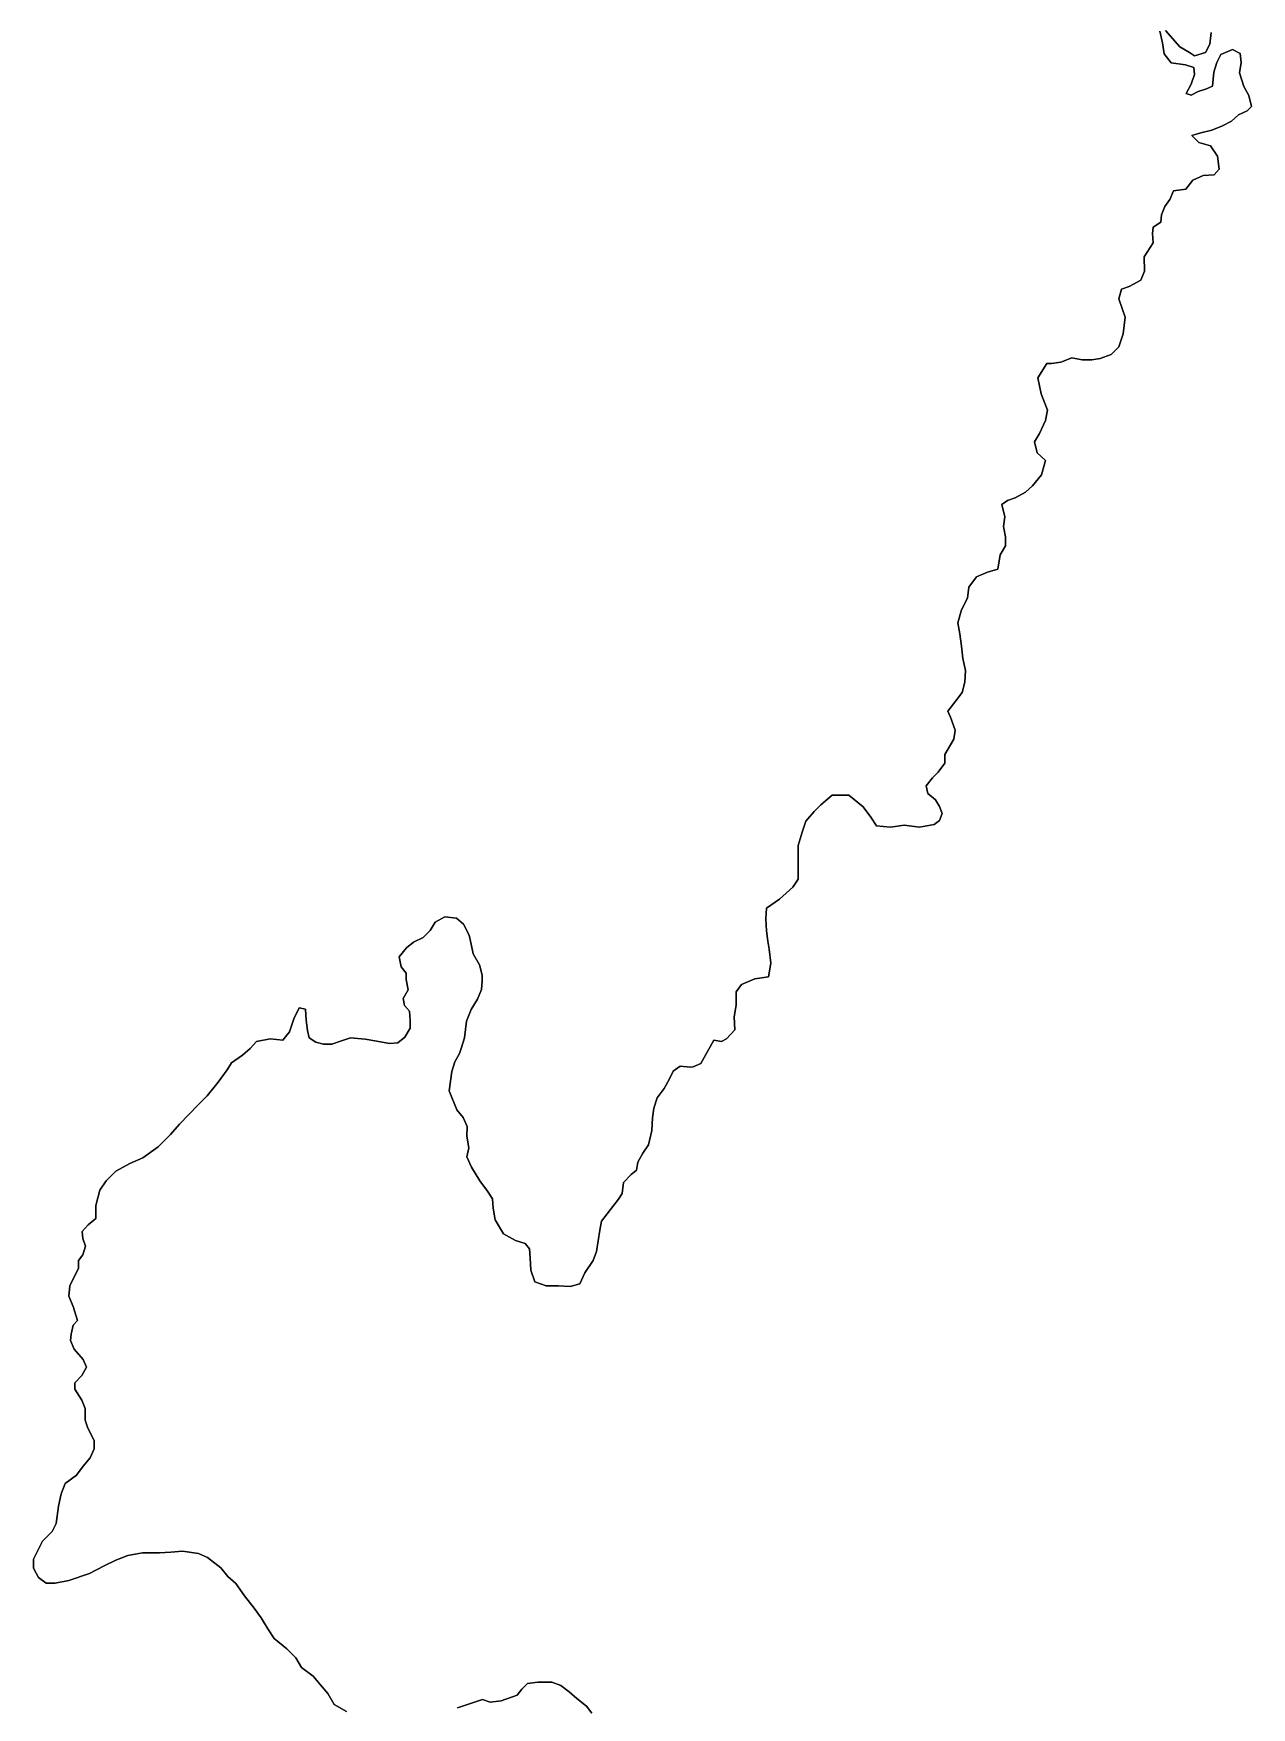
# Model space of a CAD drawing. Header units: inches. Extents: x 33.9 to 41.9, y -4.8 to 5.4.
# Drawn here: x 36.2877 to 36.5277, y 1.438 to 1.7679 of the extents above; entities that cross this region are included whole.
import ezdxf

# ---------------------------------------------------------------- set-up
doc = ezdxf.new("R2010")
doc.units = ezdxf.units.IN
doc.header["$MEASUREMENT"] = 0
doc.layers.add('Counties', color=7, linetype='Continuous')

msp = doc.modelspace()

# ---------------------------------------------------------------- linework, layer by layer
at = {"layer": 'Counties'}
for points in [[(36.34938, 1.43718), (36.34698, 1.43858), (36.34572, 1.44075), (36.34421, 1.44254), (36.34282, 1.4442), (36.34054, 1.44586), (36.33941, 1.44777), (36.33764, 1.44956), (36.33512, 1.4516), (36.33386, 1.45351), (36.3326, 1.45568), (36.33121, 1.45759), (36.32932, 1.46002), (36.32755, 1.46244), (36.32603, 1.46384), (36.32465, 1.4655), (36.32199, 1.46755), (36.32023, 1.46831), (36.31706, 1.46883), (36.31479, 1.46858), (36.31251, 1.46845), (36.30922, 1.46846), (36.30631, 1.46795), (36.30391, 1.46706), (36.30163, 1.46592), (36.29872, 1.46439), (36.29467, 1.463), (36.29201, 1.46249), (36.29024, 1.46249), (36.28872, 1.46364), (36.28771, 1.46543), (36.28772, 1.46721), (36.2895, 1.47078), (36.2914, 1.47269), (36.29216, 1.47422), (36.29267, 1.47766), (36.29318, 1.48008), (36.29394, 1.48211), (36.29622, 1.48377), (36.29749, 1.48555), (36.29889, 1.48721), (36.29965, 1.48899), (36.29965, 1.49064), (36.29839, 1.49307), (36.29789, 1.4946), (36.29789, 1.49689), (36.29726, 1.49855), (36.29588, 1.50072), (36.29588, 1.50199), (36.29727, 1.50339), (36.29816, 1.50505), (36.29753, 1.50658), (36.29576, 1.50862), (36.29501, 1.51028), (36.29514, 1.51155), (36.29552, 1.51334), (36.29641, 1.51423), (36.29553, 1.51703), (36.29465, 1.51907), (36.2949, 1.52111), (36.29655, 1.52455), (36.29656, 1.52608), (36.29744, 1.52722), (36.29795, 1.52888), (36.29745, 1.53041), (36.29733, 1.53181), (36.29847, 1.53309), (36.29999, 1.53436), (36.29999, 1.53691), (36.30076, 1.53996), (36.30202, 1.54175), (36.30393, 1.54366), (36.30671, 1.54518), (36.30924, 1.54632), (36.31228, 1.54849), (36.31469, 1.5509), (36.31646, 1.55294), (36.32014, 1.55676), (36.32192, 1.55854), (36.32407, 1.56121), (36.32585, 1.56363), (36.32673, 1.56503), (36.32889, 1.56656), (36.33041, 1.56783), (36.33167, 1.56923), (36.33433, 1.56974), (36.33686, 1.56948), (36.33813, 1.57113), (36.33902, 1.57368), (36.34003, 1.57585), (36.3413, 1.57559), (36.34142, 1.57342), (36.34167, 1.57138), (36.34205, 1.56998), (36.34331, 1.56909), (36.34483, 1.5687), (36.34647, 1.5687), (36.34837, 1.56934), (36.35014, 1.56997), (36.35305, 1.56971), (36.35533, 1.56932), (36.35785, 1.56881), (36.3595, 1.56894), (36.36089, 1.57008), (36.36191, 1.57187), (36.36191, 1.57339), (36.36179, 1.57518), (36.36078, 1.57633), (36.36053, 1.57773), (36.36154, 1.57938), (36.36117, 1.58142), (36.36117, 1.5827), (36.36016, 1.58397), (36.35978, 1.58589), (36.36118, 1.58767), (36.36257, 1.58881), (36.36447, 1.5897), (36.36586, 1.5911), (36.36688, 1.59276), (36.36878, 1.59378), (36.37106, 1.59352), (36.37244, 1.59237), (36.37358, 1.5902), (36.37395, 1.58841), (36.37433, 1.5865), (36.37559, 1.58434), (36.37609, 1.5823), (36.37609, 1.58115), (36.37596, 1.57949), (36.3752, 1.57758), (36.37393, 1.57554), (36.37304, 1.57325), (36.37265, 1.56994), (36.37202, 1.56803), (36.37164, 1.56688), (36.37075, 1.56523), (36.37011, 1.56332), (36.3696, 1.55949), (36.37111, 1.55579), (36.37237, 1.55426), (36.37313, 1.55248), (36.37312, 1.55057), (36.3735, 1.54827), (36.37311, 1.54649), (36.374, 1.54445), (36.37564, 1.54177), (36.37715, 1.53973), (36.37816, 1.5382), (36.37828, 1.53641), (36.37866, 1.53412), (36.3803, 1.53131), (36.3827, 1.53003), (36.38459, 1.5294), (36.38547, 1.52837), (36.3856, 1.52659), (36.38572, 1.52417), (36.38648, 1.52187), (36.38875, 1.5211), (36.39115, 1.5211), (36.39343, 1.52097), (36.39533, 1.52148), (36.39634, 1.52364), (36.39799, 1.52606), (36.39863, 1.52785), (36.39927, 1.53205), (36.39965, 1.53383), (36.40295, 1.53816), (36.40371, 1.53931), (36.40397, 1.54147), (36.40549, 1.543), (36.4065, 1.54389), (36.40676, 1.54542), (36.40777, 1.5472), (36.40891, 1.54886), (36.40955, 1.55166), (36.40968, 1.55421), (36.40994, 1.55612), (36.41057, 1.55816), (36.41197, 1.55994), (36.41299, 1.56185), (36.41375, 1.56338), (36.41514, 1.5644), (36.41716, 1.56414), (36.41767, 1.56427), (36.41919, 1.5649), (36.4202, 1.56669), (36.42109, 1.56834), (36.42173, 1.56949), (36.42324, 1.56923), (36.42426, 1.56974), (36.42591, 1.57152), (36.42578, 1.57407), (36.42617, 1.57636), (36.42617, 1.57904), (36.42719, 1.58044), (36.42984, 1.58158), (36.4325, 1.58196), (36.43301, 1.58464), (36.43264, 1.58744), (36.43239, 1.58897), (36.43214, 1.59101), (36.43202, 1.59343), (36.43215, 1.59547), (36.43468, 1.59725), (36.43734, 1.59967), (36.43836, 1.6012), (36.43836, 1.60349), (36.43837, 1.60566), (36.43837, 1.60782), (36.43913, 1.6105), (36.4399, 1.61266), (36.44154, 1.61457), (36.44281, 1.61585), (36.44509, 1.61775), (36.44838, 1.61775), (36.45116, 1.61545), (36.45267, 1.61341), (36.45381, 1.61175), (36.45659, 1.61149), (36.45925, 1.61187), (36.46228, 1.61148), (36.46519, 1.61199), (36.4662, 1.61275), (36.46671, 1.61415), (36.46621, 1.61556), (36.46545, 1.61683), (36.46394, 1.61811), (36.46356, 1.61964), (36.46483, 1.62117), (36.46597, 1.62231), (36.46724, 1.62409), (36.46724, 1.62575), (36.46902, 1.62881), (36.46927, 1.63059), (36.46839, 1.63314), (36.46789, 1.63429), (36.46941, 1.63633), (36.47068, 1.63798), (36.47119, 1.64002), (36.47132, 1.64231), (36.47082, 1.64473), (36.47057, 1.64716), (36.4702, 1.64958), (36.46982, 1.65175), (36.47058, 1.65429), (36.47173, 1.65659), (36.47198, 1.65875), (36.4735, 1.66079), (36.47566, 1.66168), (36.47768, 1.66231), (36.47819, 1.66512), (36.47921, 1.6669), (36.47921, 1.66868), (36.47884, 1.67072), (36.47909, 1.67263), (36.47847, 1.67506), (36.4796, 1.67582), (36.48112, 1.67633), (36.48315, 1.67747), (36.48454, 1.67874), (36.48632, 1.68091), (36.48708, 1.68371), (36.48544, 1.68524), (36.48494, 1.68741), (36.48595, 1.68906), (36.4871, 1.69161), (36.48748, 1.69365), (36.48622, 1.69684), (36.4856, 1.70002), (36.48737, 1.70283), (36.48826, 1.70282), (36.49015, 1.70308), (36.49231, 1.70397), (36.49433, 1.70358), (36.49623, 1.70358), (36.49787, 1.70383), (36.50002, 1.70459), (36.50154, 1.70612), (36.50243, 1.70867), (36.50282, 1.71198), (36.50219, 1.71364), (36.50156, 1.71555), (36.50207, 1.71746), (36.50359, 1.71797), (36.50587, 1.71924), (36.50663, 1.72102), (36.50651, 1.72383), (36.50829, 1.72663), (36.50816, 1.72841), (36.50829, 1.72969), (36.50981, 1.7307), (36.50994, 1.7321), (36.51058, 1.73376), (36.51159, 1.73516), (36.51235, 1.73682), (36.51475, 1.7372), (36.51615, 1.73898), (36.51817, 1.73987), (36.52033, 1.73999), (36.52134, 1.74114), (36.52097, 1.74369), (36.51958, 1.74573), (36.5173, 1.74637), (36.51591, 1.74777), (36.51769, 1.74828), (36.51984, 1.74878), (36.52199, 1.74967), (36.52376, 1.75056), (36.52515, 1.75184), (36.5268, 1.7526), (36.52769, 1.75349), (36.52719, 1.75566), (36.52618, 1.75744), (36.5253, 1.76012), (36.52568, 1.76216), (36.52543, 1.76394), (36.52392, 1.76471), (36.52164, 1.76369), (36.52088, 1.76217), (36.52024, 1.76025), (36.52011, 1.75885), (36.51998, 1.75745), (36.51884, 1.75694), (36.5172, 1.75644), (36.5158, 1.75567), (36.51479, 1.75606), (36.51581, 1.75784), (36.51644, 1.75975), (36.51632, 1.76115), (36.51468, 1.76166), (36.51189, 1.76205), (36.51051, 1.76384), (36.51013, 1.766), (36.50963, 1.7683)], [(36.50963, 1.7683), (36.51013, 1.766), (36.51051, 1.76384), (36.51189, 1.76205), (36.51468, 1.76166), (36.51632, 1.76115), (36.51644, 1.75975), (36.51581, 1.75784), (36.51479, 1.75606), (36.5158, 1.75567), (36.5172, 1.75644), (36.51884, 1.75694), (36.51998, 1.75745), (36.52011, 1.75885), (36.52024, 1.76025), (36.52088, 1.76217), (36.52164, 1.76369), (36.52392, 1.76471), (36.52543, 1.76394), (36.52568, 1.76216), (36.5253, 1.76012), (36.52618, 1.75744), (36.52719, 1.75566), (36.52769, 1.75349), (36.5268, 1.7526), (36.52515, 1.75184), (36.52376, 1.75056), (36.52199, 1.74967), (36.51984, 1.74878), (36.51769, 1.74828), (36.51591, 1.74777), (36.5173, 1.74637), (36.51958, 1.74573), (36.52097, 1.74369), (36.52134, 1.74114), (36.52033, 1.73999), (36.51817, 1.73987), (36.51615, 1.73898), (36.51475, 1.7372), (36.51235, 1.73682), (36.51159, 1.73516), (36.51058, 1.73376), (36.50994, 1.7321), (36.50981, 1.7307), (36.50829, 1.72969), (36.50816, 1.72841), (36.50829, 1.72663), (36.50651, 1.72383), (36.50663, 1.72102), (36.50587, 1.71924), (36.50359, 1.71797), (36.50207, 1.71746), (36.50156, 1.71555), (36.50219, 1.71364), (36.50282, 1.71198), (36.50243, 1.70867), (36.50154, 1.70612), (36.50002, 1.70459), (36.49787, 1.70383), (36.49623, 1.70358), (36.49433, 1.70358), (36.49231, 1.70397), (36.49015, 1.70308), (36.48826, 1.70282), (36.48737, 1.70283), (36.4856, 1.70002), (36.48622, 1.69684), (36.48748, 1.69365), (36.4871, 1.69161), (36.48595, 1.68906), (36.48494, 1.68741), (36.48544, 1.68524), (36.48708, 1.68371), (36.48632, 1.68091), (36.48454, 1.67874), (36.48315, 1.67747), (36.48112, 1.67633), (36.4796, 1.67582), (36.47847, 1.67506), (36.47909, 1.67263), (36.47884, 1.67072), (36.47921, 1.66868), (36.47921, 1.6669), (36.47819, 1.66512), (36.47768, 1.66231), (36.47566, 1.66168), (36.4735, 1.66079), (36.47198, 1.65875), (36.47173, 1.65659), (36.47058, 1.65429), (36.46982, 1.65175), (36.4702, 1.64958), (36.47057, 1.64716), (36.47082, 1.64473), (36.47132, 1.64231), (36.47119, 1.64002), (36.47068, 1.63798), (36.46941, 1.63633), (36.46789, 1.63429), (36.46839, 1.63314), (36.46927, 1.63059), (36.46902, 1.62881), (36.46724, 1.62575), (36.46724, 1.62409), (36.46597, 1.62231), (36.46483, 1.62117), (36.46356, 1.61964), (36.46394, 1.61811), (36.46545, 1.61683), (36.46621, 1.61556), (36.46671, 1.61415), (36.4662, 1.61275), (36.46519, 1.61199), (36.46228, 1.61148), (36.45925, 1.61187), (36.45659, 1.61149), (36.45381, 1.61175), (36.45267, 1.61341), (36.45116, 1.61545), (36.44838, 1.61775), (36.44509, 1.61775), (36.44281, 1.61585), (36.44154, 1.61457), (36.4399, 1.61266), (36.43913, 1.6105), (36.43837, 1.60782), (36.43837, 1.60566), (36.43836, 1.60349), (36.43836, 1.6012), (36.43734, 1.59967), (36.43468, 1.59725), (36.43215, 1.59547), (36.43202, 1.59343), (36.43214, 1.59101), (36.43239, 1.58897), (36.43264, 1.58744), (36.43301, 1.58464), (36.4325, 1.58196), (36.42984, 1.58158), (36.42719, 1.58044), (36.42617, 1.57904), (36.42617, 1.57636), (36.42578, 1.57407), (36.42591, 1.57152), (36.42426, 1.56974), (36.42324, 1.56923), (36.42173, 1.56949), (36.42109, 1.56834), (36.4202, 1.56669), (36.41919, 1.5649), (36.41767, 1.56427), (36.41716, 1.56414), (36.41514, 1.5644), (36.41375, 1.56338), (36.41299, 1.56185), (36.41197, 1.55994), (36.41057, 1.55816), (36.40994, 1.55612), (36.40968, 1.55421), (36.40955, 1.55166), (36.40891, 1.54886), (36.40777, 1.5472), (36.40676, 1.54542), (36.4065, 1.54389), (36.40549, 1.543), (36.40397, 1.54147), (36.40371, 1.53931), (36.40295, 1.53816), (36.39965, 1.53383), (36.39927, 1.53205), (36.39863, 1.52785), (36.39799, 1.52606), (36.39634, 1.52364), (36.39533, 1.52148), (36.39343, 1.52097), (36.39115, 1.5211), (36.38875, 1.5211), (36.38648, 1.52187), (36.38572, 1.52417), (36.3856, 1.52659), (36.38547, 1.52837), (36.38459, 1.5294), (36.3827, 1.53003), (36.3803, 1.53131), (36.37866, 1.53412), (36.37828, 1.53641), (36.37816, 1.5382), (36.37715, 1.53973), (36.37564, 1.54177), (36.374, 1.54445), (36.37311, 1.54649), (36.3735, 1.54827), (36.37312, 1.55057), (36.37313, 1.55248), (36.37237, 1.55426), (36.37111, 1.55579), (36.3696, 1.55949), (36.37011, 1.56332), (36.37075, 1.56523), (36.37164, 1.56688), (36.37202, 1.56803), (36.37265, 1.56994), (36.37304, 1.57325), (36.37393, 1.57554), (36.3752, 1.57758), (36.37596, 1.57949), (36.37609, 1.58115), (36.37609, 1.5823), (36.37559, 1.58434), (36.37433, 1.5865), (36.37395, 1.58841), (36.37358, 1.5902), (36.37244, 1.59237), (36.37106, 1.59352), (36.36878, 1.59378), (36.36688, 1.59276), (36.36586, 1.5911), (36.36447, 1.5897), (36.36257, 1.58881), (36.36118, 1.58767), (36.35978, 1.58589), (36.36016, 1.58397), (36.36117, 1.5827), (36.36117, 1.58142), (36.36154, 1.57938), (36.36053, 1.57773), (36.36078, 1.57633), (36.36179, 1.57518), (36.36191, 1.57339), (36.36191, 1.57187), (36.36089, 1.57008), (36.3595, 1.56894), (36.35785, 1.56881), (36.35533, 1.56932), (36.35305, 1.56971), (36.35014, 1.56997), (36.34837, 1.56934), (36.34647, 1.5687), (36.34483, 1.5687), (36.34331, 1.56909), (36.34205, 1.56998), (36.34167, 1.57138), (36.34142, 1.57342), (36.3413, 1.57559), (36.34003, 1.57585), (36.33902, 1.57368), (36.33813, 1.57113), (36.33686, 1.56948), (36.33433, 1.56974), (36.33167, 1.56923), (36.33041, 1.56783), (36.32889, 1.56656), (36.32673, 1.56503), (36.32585, 1.56363), (36.32407, 1.56121), (36.32192, 1.55854), (36.32014, 1.55676), (36.31646, 1.55294), (36.31469, 1.5509), (36.31228, 1.54849), (36.30924, 1.54632), (36.30671, 1.54518), (36.30393, 1.54366), (36.30202, 1.54175), (36.30076, 1.53996), (36.29999, 1.53691), (36.29999, 1.53436), (36.29847, 1.53309), (36.29733, 1.53181), (36.29745, 1.53041), (36.29795, 1.52888), (36.29744, 1.52722), (36.29656, 1.52608), (36.29655, 1.52455), (36.2949, 1.52111), (36.29465, 1.51907), (36.29553, 1.51703), (36.29641, 1.51423), (36.29552, 1.51334), (36.29514, 1.51155), (36.29501, 1.51028), (36.29576, 1.50862), (36.29753, 1.50658), (36.29816, 1.50505), (36.29727, 1.50339), (36.29588, 1.50199), (36.29588, 1.50072), (36.29726, 1.49855), (36.29789, 1.49689), (36.29789, 1.4946), (36.29839, 1.49307), (36.29965, 1.49064), (36.29965, 1.48899), (36.29889, 1.48721), (36.29749, 1.48555), (36.29622, 1.48377), (36.29394, 1.48211), (36.29318, 1.48008), (36.29267, 1.47766), (36.29216, 1.47422), (36.2914, 1.47269), (36.2895, 1.47078), (36.28772, 1.46721), (36.28771, 1.46543), (36.28872, 1.46364), (36.29024, 1.46249), (36.29201, 1.46249), (36.29467, 1.463), (36.29872, 1.46439), (36.30163, 1.46592), (36.30391, 1.46706), (36.30631, 1.46795), (36.30922, 1.46846), (36.31251, 1.46845), (36.31479, 1.46858), (36.31706, 1.46883), (36.32023, 1.46831), (36.32199, 1.46755), (36.32465, 1.4655), (36.32603, 1.46384), (36.32755, 1.46244), (36.32932, 1.46002), (36.33121, 1.45759), (36.3326, 1.45568), (36.33386, 1.45351), (36.33512, 1.4516), (36.33764, 1.44956), (36.33941, 1.44777), (36.34054, 1.44586), (36.34282, 1.4442), (36.34421, 1.44254), (36.34572, 1.44075), (36.34698, 1.43858), (36.34938, 1.43718)], [(36.34938, 1.43718), (36.34698, 1.43858), (36.34572, 1.44075), (36.34421, 1.44254), (36.34282, 1.4442), (36.34054, 1.44586), (36.33941, 1.44777), (36.33764, 1.44956), (36.33512, 1.4516), (36.33386, 1.45351), (36.3326, 1.45568), (36.33121, 1.45759), (36.32932, 1.46002), (36.32755, 1.46244), (36.32603, 1.46384), (36.32465, 1.4655), (36.32199, 1.46755), (36.32023, 1.46831), (36.31706, 1.46883), (36.31479, 1.46858), (36.31251, 1.46845), (36.30922, 1.46846), (36.30631, 1.46795), (36.30391, 1.46706), (36.30163, 1.46592), (36.29872, 1.46439), (36.29467, 1.463), (36.29201, 1.46249), (36.29024, 1.46249), (36.28872, 1.46364), (36.28771, 1.46543), (36.28772, 1.46721), (36.2895, 1.47078), (36.2914, 1.47269), (36.29216, 1.47422), (36.29267, 1.47766), (36.29318, 1.48008), (36.29394, 1.48211), (36.29622, 1.48377), (36.29749, 1.48555), (36.29889, 1.48721), (36.29965, 1.48899), (36.29965, 1.49064), (36.29839, 1.49307), (36.29789, 1.4946), (36.29789, 1.49689), (36.29726, 1.49855), (36.29588, 1.50072), (36.29588, 1.50199), (36.29727, 1.50339), (36.29816, 1.50505), (36.29753, 1.50658), (36.29576, 1.50862), (36.29501, 1.51028), (36.29514, 1.51155), (36.29552, 1.51334), (36.29641, 1.51423), (36.29553, 1.51703), (36.29465, 1.51907), (36.2949, 1.52111), (36.29655, 1.52455), (36.29656, 1.52608), (36.29744, 1.52722), (36.29795, 1.52888), (36.29745, 1.53041), (36.29733, 1.53181), (36.29847, 1.53309), (36.29999, 1.53436), (36.29999, 1.53691), (36.30076, 1.53996), (36.30202, 1.54175), (36.30393, 1.54366), (36.30671, 1.54518), (36.30924, 1.54632), (36.31228, 1.54849), (36.31469, 1.5509), (36.31646, 1.55294), (36.32014, 1.55676), (36.32192, 1.55854), (36.32407, 1.56121), (36.32585, 1.56363), (36.32673, 1.56503), (36.32889, 1.56656), (36.33041, 1.56783), (36.33167, 1.56923), (36.33433, 1.56974), (36.33686, 1.56948), (36.33813, 1.57113), (36.33902, 1.57368), (36.34003, 1.57585), (36.3413, 1.57559), (36.34142, 1.57342), (36.34167, 1.57138), (36.34205, 1.56998), (36.34331, 1.56909), (36.34483, 1.5687), (36.34647, 1.5687), (36.34837, 1.56934), (36.35014, 1.56997), (36.35305, 1.56971), (36.35533, 1.56932), (36.35785, 1.56881), (36.3595, 1.56894), (36.36089, 1.57008), (36.36191, 1.57187), (36.36191, 1.57339), (36.36179, 1.57518), (36.36078, 1.57633), (36.36053, 1.57773), (36.36154, 1.57938), (36.36117, 1.58142), (36.36117, 1.5827), (36.36016, 1.58397), (36.35978, 1.58589), (36.36118, 1.58767), (36.36257, 1.58881), (36.36447, 1.5897), (36.36586, 1.5911), (36.36688, 1.59276), (36.36878, 1.59378), (36.37106, 1.59352), (36.37244, 1.59237), (36.37358, 1.5902), (36.37395, 1.58841), (36.37433, 1.5865), (36.37559, 1.58434), (36.37609, 1.5823), (36.37609, 1.58115), (36.37596, 1.57949), (36.3752, 1.57758), (36.37393, 1.57554), (36.37304, 1.57325), (36.37265, 1.56994), (36.37202, 1.56803), (36.37164, 1.56688), (36.37075, 1.56523), (36.37011, 1.56332), (36.3696, 1.55949), (36.37111, 1.55579), (36.37237, 1.55426), (36.37313, 1.55248), (36.37312, 1.55057), (36.3735, 1.54827), (36.37311, 1.54649), (36.374, 1.54445), (36.37564, 1.54177), (36.37715, 1.53973), (36.37816, 1.5382), (36.37828, 1.53641), (36.37866, 1.53412), (36.3803, 1.53131), (36.3827, 1.53003), (36.38459, 1.5294), (36.38547, 1.52837), (36.3856, 1.52659), (36.38572, 1.52417), (36.38648, 1.52187), (36.38875, 1.5211), (36.39115, 1.5211), (36.39343, 1.52097), (36.39533, 1.52148), (36.39634, 1.52364), (36.39799, 1.52606), (36.39863, 1.52785), (36.39927, 1.53205), (36.39965, 1.53383), (36.40295, 1.53816), (36.40371, 1.53931), (36.40397, 1.54147), (36.40549, 1.543), (36.4065, 1.54389), (36.40676, 1.54542), (36.40777, 1.5472), (36.40891, 1.54886), (36.40955, 1.55166), (36.40968, 1.55421), (36.40994, 1.55612), (36.41057, 1.55816), (36.41197, 1.55994), (36.41299, 1.56185), (36.41375, 1.56338), (36.41514, 1.5644), (36.41716, 1.56414), (36.41767, 1.56427), (36.41919, 1.5649), (36.4202, 1.56669), (36.42109, 1.56834), (36.42173, 1.56949), (36.42324, 1.56923), (36.42426, 1.56974), (36.42591, 1.57152), (36.42578, 1.57407), (36.42617, 1.57636), (36.42617, 1.57904), (36.42719, 1.58044), (36.42984, 1.58158), (36.4325, 1.58196), (36.43301, 1.58464), (36.43264, 1.58744), (36.43239, 1.58897), (36.43214, 1.59101), (36.43202, 1.59343), (36.43215, 1.59547), (36.43468, 1.59725), (36.43734, 1.59967), (36.43836, 1.6012), (36.43836, 1.60349), (36.43837, 1.60566), (36.43837, 1.60782), (36.43913, 1.6105), (36.4399, 1.61266), (36.44154, 1.61457), (36.44281, 1.61585), (36.44509, 1.61775), (36.44838, 1.61775), (36.45116, 1.61545), (36.45267, 1.61341), (36.45381, 1.61175), (36.45659, 1.61149), (36.45925, 1.61187), (36.46228, 1.61148), (36.46519, 1.61199), (36.4662, 1.61275), (36.46671, 1.61415), (36.46621, 1.61556), (36.46545, 1.61683), (36.46394, 1.61811), (36.46356, 1.61964), (36.46483, 1.62117), (36.46597, 1.62231), (36.46724, 1.62409), (36.46724, 1.62575), (36.46902, 1.62881), (36.46927, 1.63059), (36.46839, 1.63314), (36.46789, 1.63429), (36.46941, 1.63633), (36.47068, 1.63798), (36.47119, 1.64002), (36.47132, 1.64231), (36.47082, 1.64473), (36.47057, 1.64716), (36.4702, 1.64958), (36.46982, 1.65175), (36.47058, 1.65429), (36.47173, 1.65659), (36.47198, 1.65875), (36.4735, 1.66079), (36.47566, 1.66168), (36.47768, 1.66231), (36.47819, 1.66512), (36.47921, 1.6669), (36.47921, 1.66868), (36.47884, 1.67072), (36.47909, 1.67263), (36.47847, 1.67506), (36.4796, 1.67582), (36.48112, 1.67633), (36.48315, 1.67747), (36.48454, 1.67874), (36.48632, 1.68091), (36.48708, 1.68371), (36.48544, 1.68524), (36.48494, 1.68741), (36.48595, 1.68906), (36.4871, 1.69161), (36.48748, 1.69365), (36.48622, 1.69684), (36.4856, 1.70002), (36.48737, 1.70283), (36.48826, 1.70282), (36.49015, 1.70308), (36.49231, 1.70397), (36.49433, 1.70358), (36.49623, 1.70358), (36.49787, 1.70383), (36.50002, 1.70459), (36.50154, 1.70612), (36.50243, 1.70867), (36.50282, 1.71198), (36.50219, 1.71364), (36.50156, 1.71555), (36.50207, 1.71746), (36.50359, 1.71797), (36.50587, 1.71924), (36.50663, 1.72102), (36.50651, 1.72383), (36.50829, 1.72663), (36.50816, 1.72841), (36.50829, 1.72969), (36.50981, 1.7307), (36.50994, 1.7321), (36.51058, 1.73376), (36.51159, 1.73516), (36.51235, 1.73682), (36.51475, 1.7372), (36.51615, 1.73898), (36.51817, 1.73987), (36.52033, 1.73999), (36.52134, 1.74114), (36.52097, 1.74369), (36.51958, 1.74573), (36.5173, 1.74637), (36.51591, 1.74777), (36.51769, 1.74828), (36.51984, 1.74878), (36.52199, 1.74967), (36.52376, 1.75056), (36.52515, 1.75184), (36.5268, 1.7526), (36.52769, 1.75349), (36.52719, 1.75566), (36.52618, 1.75744), (36.5253, 1.76012), (36.52568, 1.76216), (36.52543, 1.76394), (36.52392, 1.76471), (36.52164, 1.76369), (36.52088, 1.76217), (36.52024, 1.76025), (36.52011, 1.75885), (36.51998, 1.75745), (36.51884, 1.75694), (36.5172, 1.75644), (36.5158, 1.75567), (36.51479, 1.75606), (36.51581, 1.75784), (36.51644, 1.75975), (36.51632, 1.76115), (36.51468, 1.76166), (36.51189, 1.76205), (36.51051, 1.76384), (36.51013, 1.766), (36.50963, 1.7683)], [(36.50963, 1.7683), (36.51013, 1.766), (36.51051, 1.76384), (36.51189, 1.76205), (36.51468, 1.76166), (36.51632, 1.76115), (36.51644, 1.75975), (36.51581, 1.75784), (36.51479, 1.75606), (36.5158, 1.75567), (36.5172, 1.75644), (36.51884, 1.75694), (36.51998, 1.75745), (36.52011, 1.75885), (36.52024, 1.76025), (36.52088, 1.76217), (36.52164, 1.76369), (36.52392, 1.76471), (36.52543, 1.76394), (36.52568, 1.76216), (36.5253, 1.76012), (36.52618, 1.75744), (36.52719, 1.75566), (36.52769, 1.75349), (36.5268, 1.7526), (36.52515, 1.75184), (36.52376, 1.75056), (36.52199, 1.74967), (36.51984, 1.74878), (36.51769, 1.74828), (36.51591, 1.74777), (36.5173, 1.74637), (36.51958, 1.74573), (36.52097, 1.74369), (36.52134, 1.74114), (36.52033, 1.73999), (36.51817, 1.73987), (36.51615, 1.73898), (36.51475, 1.7372), (36.51235, 1.73682), (36.51159, 1.73516), (36.51058, 1.73376), (36.50994, 1.7321), (36.50981, 1.7307), (36.50829, 1.72969), (36.50816, 1.72841), (36.50829, 1.72663), (36.50651, 1.72383), (36.50663, 1.72102), (36.50587, 1.71924), (36.50359, 1.71797), (36.50207, 1.71746), (36.50156, 1.71555), (36.50219, 1.71364), (36.50282, 1.71198), (36.50243, 1.70867), (36.50154, 1.70612), (36.50002, 1.70459), (36.49787, 1.70383), (36.49623, 1.70358), (36.49433, 1.70358), (36.49231, 1.70397), (36.49015, 1.70308), (36.48826, 1.70282), (36.48737, 1.70283), (36.4856, 1.70002), (36.48622, 1.69684), (36.48748, 1.69365), (36.4871, 1.69161), (36.48595, 1.68906), (36.48494, 1.68741), (36.48544, 1.68524), (36.48708, 1.68371), (36.48632, 1.68091), (36.48454, 1.67874), (36.48315, 1.67747), (36.48112, 1.67633), (36.4796, 1.67582), (36.47847, 1.67506), (36.47909, 1.67263), (36.47884, 1.67072), (36.47921, 1.66868), (36.47921, 1.6669), (36.47819, 1.66512), (36.47768, 1.66231), (36.47566, 1.66168), (36.4735, 1.66079), (36.47198, 1.65875), (36.47173, 1.65659), (36.47058, 1.65429), (36.46982, 1.65175), (36.4702, 1.64958), (36.47057, 1.64716), (36.47082, 1.64473), (36.47132, 1.64231), (36.47119, 1.64002), (36.47068, 1.63798), (36.46941, 1.63633), (36.46789, 1.63429), (36.46839, 1.63314), (36.46927, 1.63059), (36.46902, 1.62881), (36.46724, 1.62575), (36.46724, 1.62409), (36.46597, 1.62231), (36.46483, 1.62117), (36.46356, 1.61964), (36.46394, 1.61811), (36.46545, 1.61683), (36.46621, 1.61556), (36.46671, 1.61415), (36.4662, 1.61275), (36.46519, 1.61199), (36.46228, 1.61148), (36.45925, 1.61187), (36.45659, 1.61149), (36.45381, 1.61175), (36.45267, 1.61341), (36.45116, 1.61545), (36.44838, 1.61775), (36.44509, 1.61775), (36.44281, 1.61585), (36.44154, 1.61457), (36.4399, 1.61266), (36.43913, 1.6105), (36.43837, 1.60782), (36.43837, 1.60566), (36.43836, 1.60349), (36.43836, 1.6012), (36.43734, 1.59967), (36.43468, 1.59725), (36.43215, 1.59547), (36.43202, 1.59343), (36.43214, 1.59101), (36.43239, 1.58897), (36.43264, 1.58744), (36.43301, 1.58464), (36.4325, 1.58196), (36.42984, 1.58158), (36.42719, 1.58044), (36.42617, 1.57904), (36.42617, 1.57636), (36.42578, 1.57407), (36.42591, 1.57152), (36.42426, 1.56974), (36.42324, 1.56923), (36.42173, 1.56949), (36.42109, 1.56834), (36.4202, 1.56669), (36.41919, 1.5649), (36.41767, 1.56427), (36.41716, 1.56414), (36.41514, 1.5644), (36.41375, 1.56338), (36.41299, 1.56185), (36.41197, 1.55994), (36.41057, 1.55816), (36.40994, 1.55612), (36.40968, 1.55421), (36.40955, 1.55166), (36.40891, 1.54886), (36.40777, 1.5472), (36.40676, 1.54542), (36.4065, 1.54389), (36.40549, 1.543), (36.40397, 1.54147), (36.40371, 1.53931), (36.40295, 1.53816), (36.39965, 1.53383), (36.39927, 1.53205), (36.39863, 1.52785), (36.39799, 1.52606), (36.39634, 1.52364), (36.39533, 1.52148), (36.39343, 1.52097), (36.39115, 1.5211), (36.38875, 1.5211), (36.38648, 1.52187), (36.38572, 1.52417), (36.3856, 1.52659), (36.38547, 1.52837), (36.38459, 1.5294), (36.3827, 1.53003), (36.3803, 1.53131), (36.37866, 1.53412), (36.37828, 1.53641), (36.37816, 1.5382), (36.37715, 1.53973), (36.37564, 1.54177), (36.374, 1.54445), (36.37311, 1.54649), (36.3735, 1.54827), (36.37312, 1.55057), (36.37313, 1.55248), (36.37237, 1.55426), (36.37111, 1.55579), (36.3696, 1.55949), (36.37011, 1.56332), (36.37075, 1.56523), (36.37164, 1.56688), (36.37202, 1.56803), (36.37265, 1.56994), (36.37304, 1.57325), (36.37393, 1.57554), (36.3752, 1.57758), (36.37596, 1.57949), (36.37609, 1.58115), (36.37609, 1.5823), (36.37559, 1.58434), (36.37433, 1.5865), (36.37395, 1.58841), (36.37358, 1.5902), (36.37244, 1.59237), (36.37106, 1.59352), (36.36878, 1.59378), (36.36688, 1.59276), (36.36586, 1.5911), (36.36447, 1.5897), (36.36257, 1.58881), (36.36118, 1.58767), (36.35978, 1.58589), (36.36016, 1.58397), (36.36117, 1.5827), (36.36117, 1.58142), (36.36154, 1.57938), (36.36053, 1.57773), (36.36078, 1.57633), (36.36179, 1.57518), (36.36191, 1.57339), (36.36191, 1.57187), (36.36089, 1.57008), (36.3595, 1.56894), (36.35785, 1.56881), (36.35533, 1.56932), (36.35305, 1.56971), (36.35014, 1.56997), (36.34837, 1.56934), (36.34647, 1.5687), (36.34483, 1.5687), (36.34331, 1.56909), (36.34205, 1.56998), (36.34167, 1.57138), (36.34142, 1.57342), (36.3413, 1.57559), (36.34003, 1.57585), (36.33902, 1.57368), (36.33813, 1.57113), (36.33686, 1.56948), (36.33433, 1.56974), (36.33167, 1.56923), (36.33041, 1.56783), (36.32889, 1.56656), (36.32673, 1.56503), (36.32585, 1.56363), (36.32407, 1.56121), (36.32192, 1.55854), (36.32014, 1.55676), (36.31646, 1.55294), (36.31469, 1.5509), (36.31228, 1.54849), (36.30924, 1.54632), (36.30671, 1.54518), (36.30393, 1.54366), (36.30202, 1.54175), (36.30076, 1.53996), (36.29999, 1.53691), (36.29999, 1.53436), (36.29847, 1.53309), (36.29733, 1.53181), (36.29745, 1.53041), (36.29795, 1.52888), (36.29744, 1.52722), (36.29656, 1.52608), (36.29655, 1.52455), (36.2949, 1.52111), (36.29465, 1.51907), (36.29553, 1.51703), (36.29641, 1.51423), (36.29552, 1.51334), (36.29514, 1.51155), (36.29501, 1.51028), (36.29576, 1.50862), (36.29753, 1.50658), (36.29816, 1.50505), (36.29727, 1.50339), (36.29588, 1.50199), (36.29588, 1.50072), (36.29726, 1.49855), (36.29789, 1.49689), (36.29789, 1.4946), (36.29839, 1.49307), (36.29965, 1.49064), (36.29965, 1.48899), (36.29889, 1.48721), (36.29749, 1.48555), (36.29622, 1.48377), (36.29394, 1.48211), (36.29318, 1.48008), (36.29267, 1.47766), (36.29216, 1.47422), (36.2914, 1.47269), (36.2895, 1.47078), (36.28772, 1.46721), (36.28771, 1.46543), (36.28872, 1.46364), (36.29024, 1.46249), (36.29201, 1.46249), (36.29467, 1.463), (36.29872, 1.46439), (36.30163, 1.46592), (36.30391, 1.46706), (36.30631, 1.46795), (36.30922, 1.46846), (36.31251, 1.46845), (36.31479, 1.46858), (36.31706, 1.46883), (36.32023, 1.46831), (36.32199, 1.46755), (36.32465, 1.4655), (36.32603, 1.46384), (36.32755, 1.46244), (36.32932, 1.46002), (36.33121, 1.45759), (36.3326, 1.45568), (36.33386, 1.45351), (36.33512, 1.4516), (36.33764, 1.44956), (36.33941, 1.44777), (36.34054, 1.44586), (36.34282, 1.4442), (36.34421, 1.44254), (36.34572, 1.44075), (36.34698, 1.43858), (36.34938, 1.43718)], [(36.51077, 1.76842), (36.51354, 1.76523), (36.51544, 1.76408), (36.51645, 1.76345), (36.5186, 1.76408), (36.51949, 1.76574), (36.51975, 1.76803)], [(36.51975, 1.76803), (36.51949, 1.76574), (36.5186, 1.76408), (36.51645, 1.76345), (36.51544, 1.76408), (36.51354, 1.76523), (36.51077, 1.76842)], [(36.51077, 1.76842), (36.51354, 1.76523), (36.51544, 1.76408), (36.51645, 1.76345), (36.5186, 1.76408), (36.51949, 1.76574), (36.51975, 1.76803)], [(36.51975, 1.76803), (36.51949, 1.76574), (36.5186, 1.76408), (36.51645, 1.76345), (36.51544, 1.76408), (36.51354, 1.76523), (36.51077, 1.76842)], [(36.3977, 1.43685), (36.39669, 1.43826), (36.39479, 1.43979), (36.39328, 1.44107), (36.39164, 1.44234), (36.38987, 1.44298), (36.3886, 1.44298), (36.38708, 1.44299), (36.38506, 1.44273), (36.38392, 1.44159), (36.38303, 1.44044), (36.37987, 1.4393), (36.37772, 1.43905), (36.3762, 1.43956), (36.37418, 1.43893), (36.37126, 1.43791)], [(36.37126, 1.43791), (36.37418, 1.43893), (36.3762, 1.43956), (36.37772, 1.43905), (36.37987, 1.4393), (36.38303, 1.44044), (36.38392, 1.44159), (36.38506, 1.44273), (36.38708, 1.44299), (36.3886, 1.44298), (36.38987, 1.44298), (36.39164, 1.44234), (36.39328, 1.44107), (36.39479, 1.43979), (36.39669, 1.43826), (36.3977, 1.43685)], [(36.3977, 1.43685), (36.39669, 1.43826), (36.39479, 1.43979), (36.39328, 1.44107), (36.39164, 1.44234), (36.38987, 1.44298), (36.3886, 1.44298), (36.38708, 1.44299), (36.38506, 1.44273), (36.38392, 1.44159), (36.38303, 1.44044), (36.37987, 1.4393), (36.37772, 1.43905), (36.3762, 1.43956), (36.37418, 1.43893), (36.37126, 1.43791)], [(36.37126, 1.43791), (36.37418, 1.43893), (36.3762, 1.43956), (36.37772, 1.43905), (36.37987, 1.4393), (36.38303, 1.44044), (36.38392, 1.44159), (36.38506, 1.44273), (36.38708, 1.44299), (36.3886, 1.44298), (36.38987, 1.44298), (36.39164, 1.44234), (36.39328, 1.44107), (36.39479, 1.43979), (36.39669, 1.43826), (36.3977, 1.43685)]]:
    msp.add_lwpolyline(points, dxfattribs=at)

doc.saveas('drawing.dxf')
